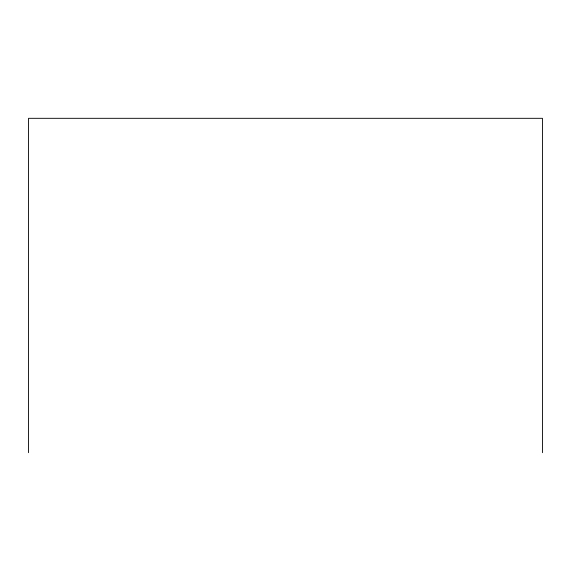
<?xml version="1.0" encoding="UTF-8"?>
<svg xmlns="http://www.w3.org/2000/svg" width="571" height="571" viewBox="0 0 571 571"><rect width="100%" height="100%" fill="white"/><g stroke="black" fill="none" stroke-linecap="round" stroke-linejoin="round"><path stroke-width="0.86" d="M542.45 452.682L542.45 118.318L28.55 118.318L28.55 452.682"/></g></svg>
